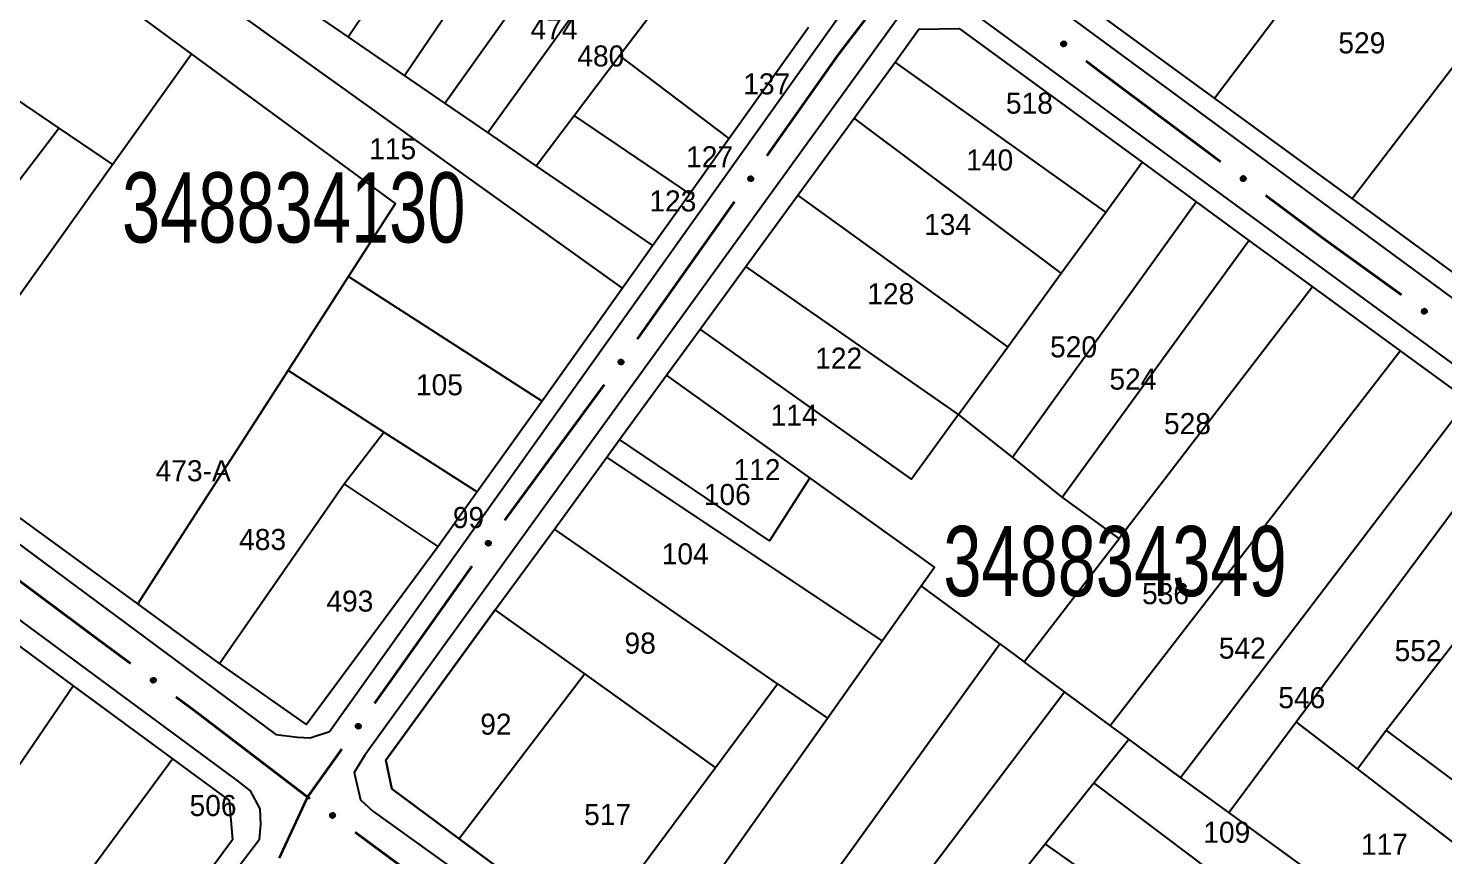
# Model space of a CAD drawing. Extents: x 199577 to 200882, y 4838726 to 4840156.
# Drawn here: x 200208.7 to 200309.6, y 4839270.8 to 4839329.8 of the extents above; entities that cross this region are included whole.
import ezdxf
from ezdxf.enums import TextEntityAlignment as Align

# ---------------------------------------------------------------- set-up
doc = ezdxf.new("R2010")
doc.units = 0
doc.header["$LTSCALE"] = 1.5
doc.header["$MEASUREMENT"] = 0
for name, color, linetype in [('CD_MALHA_LOTES', 7, 'CONTINUOUS'), ('CD_TXT_QUADRA', 2, 'CONTINUOUS'), ('RU-QUADRA', 210, 'CONTINUOUS'), ('SV-EIXO-RUA-PAV', 20, 'CONTINUOUS'), ('SV-RUA-PAVIM', 7, 'CONTINUOUS'), ('Th_NmrPorta', 1, 'CONTINUOUS')]:
    doc.layers.add(name, color=color, linetype=linetype)
doc.styles.add('ARIAL', font='ARIAL.SHX')

msp = doc.modelspace()

# ---------------------------------------------------------------- linework, layer by layer
at = {"layer": 'CD_MALHA_LOTES', "linetype": 'Continuous', "flags": 128}
for points in [[(200231.48, 4839329.14), (200246.19, 4839350.88)], [(200235.49, 4839326.39), (200250.15, 4839348)], [(200238.38, 4839324.41), (200253.46, 4839345.6)], [(200293.23, 4839324.78), (200278.31, 4839335.68), (200278.31, 4839338.1), (200282.92, 4839344.17)], [(200241.43, 4839322.32), (200256.58, 4839343.33)], [(200303.04, 4839317.62), (200322.72, 4839343.37)], [(200251.03, 4839311.23), (200215.99, 4839336.35)], [(200250.83, 4839327.81), (200256.55, 4839335.35)], [(200220.31, 4839327.93), (200213.72, 4839332.8)], [(200231.48, 4839329.14), (200227.66, 4839331.75)], [(200293.23, 4839324.78), (200298.38, 4839331.6)], [(200264.29, 4839329.8), (200258.64, 4839321.89)], [(200270.46, 4839327.35), (200272.16, 4839329.68), (200275.02, 4839329.73), (200288.06, 4839320.21)], [(200235.49, 4839326.39), (200231.48, 4839329.14)], [(200214.69, 4839320.06), (200220.31, 4839327.93)], [(200231.5, 4839312.06), (200234.85, 4839317.26), (200220.31, 4839327.93)], [(200247.6, 4839323.55), (200250.83, 4839327.81)], [(200258.64, 4839321.89), (200250.83, 4839327.81)], [(200267.54, 4839323.35), (200270.46, 4839327.35)], [(200285.47, 4839316.66), (200270.46, 4839327.35)], [(200206.61, 4839325.52), (200210.87, 4839322.64)], [(200238.38, 4839324.41), (200235.49, 4839326.39)], [(200303.04, 4839317.62), (200293.23, 4839324.78)], [(200241.43, 4839322.32), (200238.38, 4839324.41)], [(200244.88, 4839319.95), (200247.6, 4839323.55)], [(200255.84, 4839317.96), (200247.6, 4839323.55)], [(200196.25, 4839303.48), (200210.87, 4839322.64)], [(200210.87, 4839322.64), (200214.69, 4839320.06)], [(200263.54, 4839317.86), (200267.54, 4839323.35)], [(200282.29, 4839312.3), (200267.54, 4839323.35)], [(200244.88, 4839319.95), (200241.43, 4839322.32)], [(200258.64, 4839321.89), (200255.84, 4839317.96)], [(200200.6, 4839300.31), (200214.69, 4839320.06)], [(200253.2, 4839314.27), (200244.88, 4839319.95)], [(200285.47, 4839316.66), (200288.06, 4839320.21)], [(200288.06, 4839320.21), (200291.93, 4839317.38)], [(200255.84, 4839317.96), (200253.2, 4839314.27)], [(200259.82, 4839312.78), (200263.54, 4839317.86)], [(200278.49, 4839307.06), (200263.54, 4839317.86)], [(200316.28, 4839307.94), (200303.04, 4839317.62)], [(200278.82, 4839299.21), (200291.93, 4839317.38)], [(200282.29, 4839312.3), (200285.47, 4839316.66)], [(200291.93, 4839317.38), (200295.68, 4839314.64)], [(200282.37, 4839296.36), (200295.68, 4839314.64)], [(200295.68, 4839314.64), (200300.21, 4839311.33)], [(200253.2, 4839314.27), (200251.03, 4839311.23)], [(200256.58, 4839308.33), (200259.82, 4839312.78)], [(200274.98, 4839302.25), (200259.82, 4839312.78)], [(200227.2, 4839305.38), (200231.5, 4839312.06)], [(200231.5, 4839312.06), (200245.3, 4839303.2)], [(200278.49, 4839307.06), (200282.29, 4839312.3)], [(200251.03, 4839311.23), (200245.3, 4839303.2)], [(200300.21, 4839311.33), (200286.43, 4839293.41)], [(200300.21, 4839311.33), (200306.45, 4839306.78)], [(200254.18, 4839305.04), (200256.58, 4839308.33)], [(200274.98, 4839302.25), (200271.62, 4839297.63), (200256.58, 4839308.33)], [(200274.98, 4839302.25), (200278.49, 4839307.06)], [(200285.79, 4839280.08), (200306.45, 4839306.78)], [(200306.45, 4839306.78), (200311.27, 4839303.26)], [(200216.49, 4839288.75), (200227.2, 4839305.38)], [(200234.02, 4839300.99), (200227.2, 4839305.38)], [(200250.83, 4839300.45), (200254.18, 4839305.04)], [(200264.39, 4839297.73), (200254.18, 4839305.04)], [(200245.3, 4839303.2), (200240.67, 4839296.72)], [(200290.81, 4839276.37), (200311.27, 4839303.26)], [(200278.82, 4839299.21), (200274.98, 4839302.25)], [(200216.49, 4839288.75), (200200.6, 4839300.31)], [(200231.19, 4839297.3), (200234.02, 4839300.99)], [(200234.02, 4839300.99), (200240.67, 4839296.72)], [(200249.92, 4839299.21), (200250.83, 4839300.45)], [(200264.39, 4839297.73), (200261.5, 4839293.23), (200250.83, 4839300.45)], [(200299.05, 4839280.35), (200314.38, 4839300.99)], [(200246.18, 4839294.08), (200249.92, 4839299.21)], [(200269.55, 4839286.12), (200249.92, 4839299.21)], [(200282.37, 4839296.36), (200278.82, 4839299.21)], [(200222.31, 4839284.51), (200231.19, 4839297.3)], [(200237.9, 4839292.83), (200231.19, 4839297.3)], [(200272.33, 4839290.04), (200273.27, 4839291.37), (200264.39, 4839297.73)], [(200305.45, 4839279.75), (200319.22, 4839297.45)], [(200240.67, 4839296.72), (200237.9, 4839292.83)], [(200286.43, 4839293.41), (200282.37, 4839296.36)], [(200241.97, 4839288.32), (200246.18, 4839294.08)], [(200262.09, 4839283.06), (200246.18, 4839294.08)], [(200279.67, 4839284.61), (200286.43, 4839293.41)], [(200237.9, 4839292.83), (200228.51, 4839280.16), (200222.31, 4839284.51)], [(200202.5, 4839289.81), (200211.89, 4839282.91)], [(200269.55, 4839286.12), (200272.33, 4839290.04)], [(200277.92, 4839285.9), (200272.33, 4839290.04)], [(200222.31, 4839284.51), (200216.49, 4839288.75)], [(200241.97, 4839288.32), (200234.16, 4839277.61), (200234.6, 4839275.57), (200239.4, 4839272.02)], [(200248.34, 4839283.76), (200241.97, 4839288.32)], [(200258, 4839258.26), (200277.92, 4839285.9)], [(200265.64, 4839280.61), (200269.55, 4839286.12)], [(200277.92, 4839285.9), (200279.67, 4839284.61)], [(200282.54, 4839282.48), (200279.67, 4839284.61)], [(200248.34, 4839283.76), (200239.4, 4839272.02)], [(200257.66, 4839277.09), (200248.34, 4839283.76)], [(200192.31, 4839254.24), (200211.89, 4839282.91)], [(200211.89, 4839282.91), (200218.97, 4839277.71)], [(200257.66, 4839277.09), (200262.09, 4839283.06)], [(200261.99, 4839255.31), (200282.54, 4839282.48)], [(200262.09, 4839283.06), (200265.64, 4839280.61)], [(200285.79, 4839280.08), (200282.54, 4839282.48)], [(200252.62, 4839262.24), (200265.64, 4839280.61)], [(200287.11, 4839279.11), (200285.79, 4839280.08)], [(200294.24, 4839273.88), (200299.05, 4839280.35)], [(200303.42, 4839276.99), (200299.05, 4839280.35)], [(200284.62, 4839275.99), (200287.11, 4839279.11)], [(200290.81, 4839276.37), (200287.11, 4839279.11)], [(200303.42, 4839276.99), (200305.45, 4839279.75)], [(200311.68, 4839277.59), (200310.43, 4839276.06), (200305.45, 4839279.75)], [(200212.95, 4839269.56), (200218.97, 4839277.71)], [(200218.97, 4839277.71), (200223, 4839274.74), (200223.23, 4839271.94), (200218.52, 4839265.53)], [(200248.76, 4839265.1), (200257.66, 4839277.09)], [(200294.24, 4839273.88), (200290.81, 4839276.37)], [(200316.79, 4839266.71), (200303.42, 4839276.99)], [(200281.16, 4839271.66), (200284.62, 4839275.99)], [(200309.41, 4839257.33), (200284.62, 4839275.99)], [(200312.19, 4839260.86), (200294.24, 4839273.88)], [(200239.4, 4839272.02), (200248.76, 4839265.1)], [(200265.81, 4839252.48), (200281.16, 4839271.66)], [(200285.11, 4839268.87), (200281.16, 4839271.66)]]:
    msp.add_lwpolyline(points, dxfattribs=at)
at = {"layer": 'RU-QUADRA', "linetype": 'Continuous', "flags": 128}
for points in [[(200316.28, 4839307.94), (200303.04, 4839317.62), (200293.23, 4839324.78), (200278.31, 4839335.68), (200278.31, 4839338.1), (200282.92, 4839344.17), (200285.93, 4839348.14), (200290.08, 4839353.6), (200292.83, 4839357.23), (200295.64, 4839360.93), (200298.38, 4839364.53), (200301.22, 4839368.28), (200304.27, 4839372.29), (200319, 4839391.7)], [(200264.29, 4839329.8), (200258.64, 4839321.89), (200255.84, 4839317.96), (200253.2, 4839314.27), (200251.03, 4839311.23), (200245.3, 4839303.2), (200240.67, 4839296.72), (200237.9, 4839292.83), (200228.51, 4839280.16), (200222.31, 4839284.51), (200216.49, 4839288.75), (200200.6, 4839300.31)], [(200248.76, 4839265.1), (200239.4, 4839272.02), (200234.6, 4839275.57), (200234.16, 4839277.61), (200241.97, 4839288.32), (200246.18, 4839294.08), (200249.92, 4839299.21), (200250.83, 4839300.45), (200254.18, 4839305.04), (200256.58, 4839308.33), (200259.82, 4839312.78), (200263.54, 4839317.86), (200267.54, 4839323.35), (200270.46, 4839327.35), (200272.16, 4839329.68), (200275.02, 4839329.73), (200288.06, 4839320.21), (200291.93, 4839317.38), (200295.68, 4839314.64), (200300.21, 4839311.33), (200306.45, 4839306.78), (200311.27, 4839303.26)], [(200202.5, 4839289.81), (200211.89, 4839282.91), (200218.97, 4839277.71), (200223, 4839274.74), (200223.23, 4839271.94), (200218.52, 4839265.53), (200215.11, 4839260.89), (200203.8, 4839245.51)]]:
    msp.add_lwpolyline(points, dxfattribs=at)
at = {"layer": 'SV-EIXO-RUA-PAV', "const_width": 0.18}
for points in [[(200268.349382, 4839330.397369), (200266.52306, 4839328.017337)], [(200266.41, 4839327.87), (200261.32485, 4839320.670498)], [(200266.52306, 4839328.017337), (200266.41, 4839327.87)], [(200284.99, 4839326.72), (200284.060507, 4839327.430789)], [(200285.654954, 4839326.223473), (200284.99, 4839326.72)], [(200293.667596, 4839320.240366), (200285.654954, 4839326.223473)], [(200259.017163, 4839317.4033), (200258.81, 4839317.11)], [(200300.94, 4839314.81), (200296.872653, 4839317.847123)], [(200258.81, 4839317.11), (200252.085496, 4839307.607792)], [(200301.689148, 4839314.269396), (200300.94, 4839314.81)], [(200306.554599, 4839310.758358), (200301.689148, 4839314.269396)], [(200249.739686, 4839304.368051), (200242.631772, 4839294.699672)], [(200206.357667, 4839291.657409), (200212.771385, 4839286.875753)], [(200240.310554, 4839291.442144), (200235.10183, 4839284.102579)], [(200212.771385, 4839286.875753), (200213.49, 4839286.34)], [(200213.49, 4839286.34), (200215.987279, 4839284.497107)], [(200235.10183, 4839284.102579), (200234.66, 4839283.48)], [(200234.66, 4839283.48), (200233.359207, 4839281.660604)], [(200219.205783, 4839282.121979), (200220.010409, 4839281.528197)], [(200220.010409, 4839281.528197), (200220.55, 4839281.13)], [(200220.55, 4839281.13), (200227.964536, 4839275.467655)], [(200231.032804, 4839278.406706), (200228.706402, 4839275.152809)], [(200228.59, 4839274.99), (200226.570693, 4839270.63557)], [(200227.964536, 4839275.467655), (200228.59, 4839274.99)], [(200228.706402, 4839275.152809), (200228.59, 4839274.99)], [(200228.59, 4839274.99), (200228.761291, 4839274.863386)], [(200231.977931, 4839272.485735), (200238.411212, 4839267.730432)]]:
    msp.add_lwpolyline(points, dxfattribs=at)
at = {"layer": 'SV-EIXO-RUA-PAV'}
for points in [[(200282.519057, 4839328.470967), (200282.470674, 4839328.463817), (200282.427629, 4839328.467565), (200282.392627, 4839328.481025), (200282.364799, 4839328.500984), (200282.338628, 4839328.524609), (200282.317498, 4839328.55425), (200282.301334, 4839328.592343), (200282.293821, 4839328.640827), (200282.300559, 4839328.68467), (200282.311918, 4839328.719691), (200282.33106, 4839328.749908), (200282.354437, 4839328.774946), (200282.385952, 4839328.795877), (200282.424715, 4839328.811881), (200282.473651, 4839328.818256), (200282.515825, 4839328.814292), (200282.549339, 4839328.800384), (200282.579594, 4839328.780948), (200282.606023, 4839328.756508), (200282.626597, 4839328.727293), (200282.642641, 4839328.688235), (200282.648293, 4839328.639852), (200282.644819, 4839328.597743), (200282.631386, 4839328.564043), (200282.61158, 4839328.534687), (200282.588203, 4839328.50815), (200282.559292, 4839328.485669), (200282.519057, 4839328.470967)], [(200260.343813, 4839319.090749), (200260.352791, 4839319.042672), (200260.350676, 4839318.999516), (200260.338552, 4839318.964029), (200260.319661, 4839318.935465), (200260.297044, 4839318.908418), (200260.268225, 4839318.88618), (200260.230772, 4839318.868584), (200260.182607, 4839318.85924), (200260.13854, 4839318.864312), (200260.103114, 4839318.874337), (200260.072194, 4839318.89232), (200260.046288, 4839318.914731), (200260.024178, 4839318.945431), (200260.006717, 4839318.98356), (200259.998493, 4839319.032219), (200260.000856, 4839319.074514), (200260.013485, 4839319.10853), (200260.03176, 4839319.1395), (200260.055182, 4839319.166836), (200260.083597, 4839319.188502), (200260.122019, 4839319.206014), (200260.170153, 4839319.213495), (200260.212363, 4839319.211619), (200260.246548, 4839319.199471), (200260.276633, 4839319.180792), (200260.304037, 4839319.158437), (200260.327597, 4839319.130398), (200260.343813, 4839319.090749)], [(200295.319388, 4839318.869575), (200295.27109, 4839318.861871), (200295.228005, 4839318.865126), (200295.192852, 4839318.878184), (200295.164796, 4839318.897823), (200295.138357, 4839318.921147), (200295.116889, 4839318.950544), (200295.100289, 4839318.988449), (200295.092221, 4839319.036844), (200295.098456, 4839319.080761), (200295.109414, 4839319.11591), (200295.128208, 4839319.146344), (200295.151296, 4839319.171649), (200295.18257, 4839319.192939), (200295.221147, 4839319.209386), (200295.270006, 4839319.216322), (200295.312224, 4839319.212841), (200295.345894, 4839319.199318), (200295.376371, 4839319.18023), (200295.403078, 4839319.156094), (200295.423985, 4839319.127116), (200295.440475, 4839319.088245), (200295.446681, 4839319.03993), (200295.44369, 4839318.997784), (200295.430643, 4839318.963932), (200295.411176, 4839318.934351), (200295.388104, 4839318.907548), (200295.359452, 4839318.884738), (200295.319388, 4839318.869575)], [(200308.228512, 4839309.414669), (200308.180346, 4839309.406179), (200308.137214, 4839309.408732), (200308.101852, 4839309.421215), (200308.07348, 4839309.440394), (200308.046664, 4839309.463284), (200308.02472, 4839309.492327), (200308.007504, 4839309.529957), (200307.998649, 4839309.578214), (200308.004167, 4839309.622227), (200308.014551, 4839309.65755), (200308.032846, 4839309.688286), (200308.055519, 4839309.713964), (200308.086441, 4839309.735761), (200308.124746, 4839309.752835), (200308.173486, 4839309.760565), (200308.215754, 4839309.757773), (200308.249641, 4839309.7448), (200308.280424, 4839309.726212), (200308.307521, 4839309.702514), (200308.328898, 4839309.673881), (200308.346019, 4839309.635284), (200308.353011, 4839309.587076), (200308.350708, 4839309.544887), (200308.338214, 4839309.510827), (200308.319231, 4839309.480932), (200308.2966, 4839309.453757), (200308.268323, 4839309.430483), (200308.228512, 4839309.414669)], [(200251.098136, 4839306.030007), (200251.1062, 4839305.981768), (200251.103265, 4839305.93866), (200251.09047, 4839305.90341), (200251.07104, 4839305.875209), (200251.047914, 4839305.848596), (200251.018678, 4839305.82691), (200250.980897, 4839305.810028), (200250.932564, 4839305.8016), (200250.888601, 4839305.807508), (200250.853371, 4839305.818204), (200250.822799, 4839305.83677), (200250.797323, 4839305.85967), (200250.7758, 4839305.890783), (200250.759066, 4839305.929237), (200250.751767, 4839305.978044), (200250.754933, 4839306.020286), (200250.768205, 4839306.054056), (200250.787065, 4839306.084674), (200250.811002, 4839306.11156), (200250.839823, 4839306.132682), (200250.87857, 4839306.149462), (200250.926838, 4839306.156027), (200250.969005, 4839306.15335), (200251.002953, 4839306.140556), (200251.032679, 4839306.121309), (200251.059652, 4839306.098438), (200251.082676, 4839306.069957), (200251.098136, 4839306.030007)], [(200241.640974, 4839293.126622), (200241.649844, 4839293.078524), (200241.647632, 4839293.035373), (200241.635429, 4839292.999914), (200241.616475, 4839292.971391), (200241.593797, 4839292.944395), (200241.564928, 4839292.922222), (200241.527436, 4839292.90471), (200241.47925, 4839292.895473), (200241.435195, 4839292.900644), (200241.399791, 4839292.910748), (200241.368912, 4839292.9288), (200241.343055, 4839292.95127), (200241.321015, 4839292.982018), (200241.303639, 4839293.020187), (200241.295524, 4839293.068864), (200241.297982, 4839293.111153), (200241.310686, 4839293.145141), (200241.329031, 4839293.17607), (200241.352513, 4839293.203354), (200241.380977, 4839293.224956), (200241.419438, 4839293.242382), (200241.467588, 4839293.249755), (200241.509795, 4839293.247785), (200241.543952, 4839293.235561), (200241.573996, 4839293.216815), (200241.601349, 4839293.194399), (200241.624846, 4839293.166307), (200241.640974, 4839293.126622)], [(200217.546286, 4839283.483431), (200217.594539, 4839283.491408), (200217.637642, 4839283.488396), (200217.672869, 4839283.475536), (200217.701035, 4839283.456056), (200217.727605, 4839283.432881), (200217.749238, 4839283.403606), (200217.766052, 4839283.365795), (200217.774393, 4839283.317446), (200217.768405, 4839283.273495), (200217.757646, 4839283.238284), (200217.739024, 4839283.207745), (200217.716078, 4839283.18231), (200217.684926, 4839283.160844), (200217.646442, 4839283.144179), (200217.597622, 4839283.136969), (200217.555386, 4839283.140212), (200217.52164, 4839283.153545), (200217.491056, 4839283.17246), (200217.464213, 4839283.196445), (200217.443143, 4839283.225304), (200217.426434, 4839283.264082), (200217.419956, 4839283.312361), (200217.422709, 4839283.354524), (200217.435565, 4839283.388449), (200217.454865, 4839283.418139), (200217.477785, 4839283.445071), (200217.506308, 4839283.468043), (200217.546286, 4839283.483431)], [(200232.369118, 4839280.086513), (200232.37782, 4839280.038385), (200232.375457, 4839279.995242), (200232.363129, 4839279.959825), (200232.344075, 4839279.931369), (200232.321303, 4839279.904453), (200232.292357, 4839279.882381), (200232.254804, 4839279.865), (200232.206586, 4839279.855932), (200232.162549, 4839279.861258), (200232.127181, 4839279.871486), (200232.096364, 4839279.889646), (200232.070587, 4839279.912206), (200232.048655, 4839279.943032), (200232.031412, 4839279.98126), (200232.023468, 4839280.029966), (200232.026074, 4839280.072246), (200232.038897, 4839280.10619), (200232.05735, 4839280.137054), (200232.080928, 4839280.164255), (200232.109467, 4839280.185757), (200232.147989, 4839280.203048), (200232.196165, 4839280.210253), (200232.238365, 4839280.208135), (200232.272479, 4839280.195791), (200232.302457, 4839280.17694), (200232.329731, 4839280.154428), (200232.35313, 4839280.126255), (200232.369118, 4839280.086513)], [(200230.319502, 4839273.848489), (200230.367762, 4839273.856427), (200230.410862, 4839273.853381), (200230.446079, 4839273.840494), (200230.474229, 4839273.820992), (200230.500782, 4839273.797796), (200230.522392, 4839273.768504), (200230.539176, 4839273.73068), (200230.547479, 4839273.682325), (200230.541457, 4839273.638378), (200230.53067, 4839273.603176), (200230.512024, 4839273.572651), (200230.489059, 4839273.547235), (200230.457889, 4839273.525793), (200230.419392, 4839273.509158), (200230.370567, 4839273.501986), (200230.328333, 4839273.505262), (200230.294597, 4839273.518621), (200230.264029, 4839273.537561), (200230.237205, 4839273.561566), (200230.216157, 4839273.590443), (200230.199479, 4839273.629233), (200230.193038, 4839273.677518), (200230.195824, 4839273.719678), (200230.208707, 4839273.753593), (200230.22803, 4839273.783268), (200230.250971, 4839273.810182), (200230.279512, 4839273.833132), (200230.319502, 4839273.848489)]]:
    msp.add_lwpolyline(points, close=True, dxfattribs=at)
for points in [[(200282.559292, 4839328.485669), (200282.293821, 4839328.640827)], [(200282.588203, 4839328.50815), (200282.300559, 4839328.68467)], [(200282.570076, 4839328.499895), (200282.300563, 4839328.659614)], [(200282.519057, 4839328.470967), (200282.301334, 4839328.592343)], [(200282.539599, 4839328.480257), (200282.301519, 4839328.615938)], [(200282.596218, 4839328.522849), (200282.309107, 4839328.697742)], [(200282.61158, 4839328.534687), (200282.311918, 4839328.719691)], [(200282.492544, 4839328.468143), (200282.315547, 4839328.569139)], [(200282.470674, 4839328.463817), (200282.317498, 4839328.55425)], [(200282.619682, 4839328.551286), (200282.324473, 4839328.735807)], [(200282.631386, 4839328.564043), (200282.33106, 4839328.749908)], [(200282.446127, 4839328.465847), (200282.335695, 4839328.534836)], [(200282.427629, 4839328.467565), (200282.338628, 4839328.524609)], [(200282.635813, 4839328.583612), (200282.34545, 4839328.760992)], [(200282.644819, 4839328.597743), (200282.354437, 4839328.774946)], [(200282.645441, 4839328.620912), (200282.374588, 4839328.783372)], [(200282.648293, 4839328.639852), (200282.385952, 4839328.795877)], [(200282.641487, 4839328.665161), (200282.408062, 4839328.802436)], [(200282.642641, 4839328.688235), (200282.424715, 4839328.811881)], [(200282.628799, 4839328.709219), (200282.455627, 4839328.810725)], [(200282.626597, 4839328.727293), (200282.473651, 4839328.818256)], [(200282.612477, 4839328.744032), (200282.500132, 4839328.812765)], [(200282.606023, 4839328.756508), (200282.515825, 4839328.814292)], [(200260.083597, 4839319.188502), (200259.998493, 4839319.032219)], [(200260.055182, 4839319.166836), (200260.000856, 4839319.074514)], [(200260.067404, 4839319.173757), (200260.002976, 4839319.058889)], [(200260.101574, 4839319.191387), (200260.006701, 4839319.014494)], [(200260.122019, 4839319.206014), (200260.006717, 4839318.98356)], [(200260.14512, 4839319.205735), (200260.016786, 4839318.967277)], [(200260.170153, 4839319.213495), (200260.024178, 4839318.945431)], [(200260.189188, 4839319.211362), (200260.037105, 4839318.934549)], [(200260.212363, 4839319.211619), (200260.046288, 4839318.914731)], [(200260.226825, 4839319.203154), (200260.060572, 4839318.90628)], [(200260.246548, 4839319.199471), (200260.072194, 4839318.89232)], [(200260.259739, 4839319.188259), (200260.086534, 4839318.886272)], [(200260.276633, 4839319.180792), (200260.103114, 4839318.874337)], [(200260.289045, 4839319.165889), (200260.125153, 4839318.872359)], [(200260.304037, 4839319.158437), (200260.13854, 4839318.864312)], [(200260.312972, 4839319.140636), (200260.163578, 4839318.865266)], [(200260.327597, 4839319.130398), (200260.182607, 4839318.85924)], [(200260.333751, 4839319.110925), (200260.207186, 4839318.867876)], [(200260.343813, 4839319.090749), (200260.230772, 4839318.868584)], [(200260.347639, 4839319.064362), (200260.253421, 4839318.883666)], [(200260.352791, 4839319.042672), (200260.268225, 4839318.88618)], [(200260.351691, 4839319.018065), (200260.286936, 4839318.905099)], [(200260.350676, 4839318.999516), (200260.297044, 4839318.908418)], [(200295.359452, 4839318.884738), (200295.092221, 4839319.036844)], [(200295.388104, 4839318.907548), (200295.098456, 4839319.080761)], [(200295.370073, 4839318.899086), (200295.098748, 4839319.055707)], [(200295.339822, 4839318.8791), (200295.100204, 4839319.012045)], [(200295.319388, 4839318.869575), (200295.100289, 4839318.988449)], [(200295.39595, 4839318.922338), (200295.106854, 4839319.093931)], [(200295.411176, 4839318.934351), (200295.109414, 4839319.11591)], [(200295.292909, 4839318.866448), (200295.114767, 4839318.965409)], [(200295.27109, 4839318.861871), (200295.116889, 4839318.950544)], [(200295.419086, 4839318.951041), (200295.121783, 4839319.132169)], [(200295.430643, 4839318.963932), (200295.128208, 4839319.146344)], [(200295.246522, 4839318.863621), (200295.135306, 4839318.931339)], [(200295.228005, 4839318.865126), (200295.138357, 4839318.921147)], [(200295.434846, 4839318.98355), (200295.14247, 4839319.157593)], [(200295.44369, 4839318.997784), (200295.151296, 4839319.171649)], [(200295.444046, 4839319.020958), (200295.17135, 4839319.180305)], [(200295.446681, 4839319.03993), (200295.18257, 4839319.192939)], [(200295.439586, 4839319.065159), (200295.204604, 4839319.199751)], [(200295.440475, 4839319.088245), (200295.221147, 4839319.209386)], [(200295.426394, 4839319.109069), (200295.252071, 4839319.208584)], [(200295.423985, 4839319.127116), (200295.270006, 4839319.216322)], [(200295.409674, 4839319.143693), (200295.296549, 4839319.211134)], [(200295.403078, 4839319.156094), (200295.312224, 4839319.212841)], [(200308.268323, 4839309.430483), (200307.998649, 4839309.578214)], [(200308.2966, 4839309.453757), (200308.004167, 4839309.622227)], [(200308.278709, 4839309.445003), (200308.004867, 4839309.597181)], [(200308.248788, 4839309.424526), (200308.007035, 4839309.553549)], [(200308.228512, 4839309.414669), (200308.007504, 4839309.529957)], [(200308.304203, 4839309.468673), (200308.01235, 4839309.635532)], [(200308.319231, 4839309.480932), (200308.014551, 4839309.65755)], [(200308.202088, 4839309.411111), (200308.022356, 4839309.507156)], [(200308.180346, 4839309.406179), (200308.02472, 4839309.492327)], [(200308.326869, 4839309.49775), (200308.026654, 4839309.674008)], [(200308.338214, 4839309.510827), (200308.032846, 4839309.688286)], [(200308.155752, 4839309.407528), (200308.043448, 4839309.473426)], [(200308.137214, 4839309.408732), (200308.046664, 4839309.463284)], [(200308.342097, 4839309.530511), (200308.046924, 4839309.699766)], [(200308.350708, 4839309.544887), (200308.055519, 4839309.713964)], [(200308.350686, 4839309.568064), (200308.07543, 4839309.722945)], [(200308.353011, 4839309.587076), (200308.086441, 4839309.735761)], [(200308.345506, 4839309.612186), (200308.108362, 4839309.742931)], [(200308.346019, 4839309.635284), (200308.124746, 4839309.752835)], [(200308.3316, 4839309.655875), (200308.155678, 4839309.752537)], [(200308.328898, 4839309.673881), (200308.173486, 4839309.760565)], [(200308.314318, 4839309.690222), (200308.200109, 4839309.755811)], [(200308.307521, 4839309.702514), (200308.215754, 4839309.757773)], [(200250.839823, 4839306.132682), (200250.751767, 4839305.978044)], [(200250.811002, 4839306.11156), (200250.754933, 4839306.020286)], [(200250.823354, 4839306.118248), (200250.756756, 4839306.004624)], [(200250.87857, 4839306.149462), (200250.759066, 4839305.929237)], [(200250.857852, 4839306.135226), (200250.759638, 4839305.960166)], [(200250.901662, 4839306.148745), (200250.768824, 4839305.912766)], [(200250.926838, 4839306.156027), (200250.7758, 4839305.890783)], [(200250.945829, 4839306.153533), (200250.788518, 4839305.879659)], [(200250.969005, 4839306.15335), (200250.797323, 4839305.85967)], [(200250.983304, 4839306.144612), (200250.811444, 4839305.850949)], [(200251.002953, 4839306.140556), (200250.822799, 4839305.83677)], [(200251.015929, 4839306.129095), (200250.837021, 4839305.830451)], [(200251.032679, 4839306.121309), (200250.853371, 4839305.818204)], [(200251.044805, 4839306.106173), (200250.87537, 4839305.815807)], [(200251.059652, 4839306.098438), (200250.888601, 4839305.807508)], [(200251.068248, 4839306.08047), (200250.913653, 4839305.807986)], [(200251.082676, 4839306.069957), (200250.932564, 4839305.8016)], [(200251.088459, 4839306.05037), (200250.957302, 4839305.809768)], [(200251.098136, 4839306.030007), (200250.980897, 4839305.810028)], [(200251.101461, 4839306.003552), (200251.003829, 4839305.824677)], [(200251.1062, 4839305.981768), (200251.018678, 4839305.82691)], [(200251.104633, 4839305.957187), (200251.037745, 4839305.84547)], [(200251.103265, 4839305.93866), (200251.047914, 4839305.848596)], [(200241.380977, 4839293.224956), (200241.295524, 4839293.068864)], [(200241.352513, 4839293.203354), (200241.297982, 4839293.111153)], [(200241.364752, 4839293.210248), (200241.300067, 4839293.095524)], [(200241.419438, 4839293.242382), (200241.303639, 4839293.020187)], [(200241.398961, 4839293.227801), (200241.303692, 4839293.051121)], [(200241.442538, 4839293.242052), (200241.313671, 4839293.003881)], [(200241.467588, 4839293.249755), (200241.321015, 4839292.982018)], [(200241.486619, 4839293.24758), (200241.333917, 4839292.971108)], [(200241.509795, 4839293.247785), (200241.343055, 4839292.95127)], [(200241.524238, 4839293.239288), (200241.357321, 4839292.942786)], [(200241.543952, 4839293.235561), (200241.368912, 4839292.9288)], [(200241.557119, 4839293.224319), (200241.383238, 4839292.92272)], [(200241.573996, 4839293.216815), (200241.399791, 4839292.910748)], [(200241.586374, 4839293.201884), (200241.421826, 4839292.908721)], [(200241.601349, 4839293.194399), (200241.435195, 4839292.900644)], [(200241.610245, 4839293.176577), (200241.460235, 4839292.901542)], [(200241.624846, 4839293.166307), (200241.47925, 4839292.895473)], [(200241.630957, 4839293.146819), (200241.503849, 4839292.904054)], [(200241.640974, 4839293.126622), (200241.527436, 4839292.90471)], [(200241.644741, 4839293.100226), (200241.550119, 4839292.919741)], [(200241.649844, 4839293.078524), (200241.564928, 4839292.922222)], [(200241.648689, 4839293.05392), (200241.583682, 4839292.941099)], [(200241.647632, 4839293.035373), (200241.593797, 4839292.944395)], [(200217.419956, 4839283.312361), (200217.684926, 4839283.160844)], [(200217.422484, 4839283.331348), (200217.696074, 4839283.173541)], [(200217.422709, 4839283.354524), (200217.716078, 4839283.18231)], [(200217.426434, 4839283.264082), (200217.646442, 4839283.144179)], [(200217.427193, 4839283.287173), (200217.662931, 4839283.153908)], [(200217.431473, 4839283.368807), (200217.724825, 4839283.196416)], [(200217.435565, 4839283.388449), (200217.739024, 4839283.207745)], [(200217.440632, 4839283.243338), (200217.615514, 4839283.144807)], [(200217.443143, 4839283.225304), (200217.597622, 4839283.136969)], [(200217.447049, 4839283.401404), (200217.745369, 4839283.221956)], [(200217.454865, 4839283.418139), (200217.757646, 4839283.238284)], [(200217.457548, 4839283.208809), (200217.571051, 4839283.142006)], [(200217.464213, 4839283.196445), (200217.555386, 4839283.140212)], [(200217.470023, 4839283.430238), (200217.760082, 4839283.260278)], [(200217.477785, 4839283.445071), (200217.768405, 4839283.273495)], [(200217.495768, 4839283.453635), (200217.767973, 4839283.298547)], [(200217.506308, 4839283.468043), (200217.774393, 4839283.317446)], [(200217.525905, 4839283.473791), (200217.76627, 4839283.3422)], [(200217.546286, 4839283.483431), (200217.766052, 4839283.365795)], [(200217.572746, 4839283.486708), (200217.751445, 4839283.388753)], [(200217.594539, 4839283.491408), (200217.749238, 4839283.403606)], [(200217.619118, 4839283.489797), (200217.730713, 4839283.422706)], [(200217.637642, 4839283.488396), (200217.727605, 4839283.432881)], [(200232.109467, 4839280.185757), (200232.023468, 4839280.029966)], [(200232.080928, 4839280.164255), (200232.026074, 4839280.072246)], [(200232.093191, 4839280.171106), (200232.028104, 4839280.05661)], [(200232.147989, 4839280.203048), (200232.031412, 4839279.98126)], [(200232.127461, 4839280.188539), (200232.031574, 4839280.012194)], [(200232.171088, 4839280.202637), (200232.041388, 4839279.96492)], [(200232.196165, 4839280.210253), (200232.048655, 4839279.943032)], [(200232.215188, 4839280.208011), (200232.061518, 4839279.932076)], [(200232.238365, 4839280.208135), (200232.070587, 4839279.912206)], [(200232.252778, 4839280.199587), (200232.084823, 4839279.903672)], [(200232.272479, 4839280.195791), (200232.096364, 4839279.889646)], [(200232.285606, 4839280.184503), (200232.11067, 4839279.883516)], [(200232.302457, 4839280.17694), (200232.127181, 4839279.871486)], [(200232.314782, 4839280.161966), (200232.149209, 4839279.869381)], [(200232.329731, 4839280.154428), (200232.162549, 4839279.861258)], [(200232.338564, 4839280.136576), (200232.187592, 4839279.862068)], [(200232.35313, 4839280.126255), (200232.206586, 4839279.855932)], [(200232.359172, 4839280.106746), (200232.231214, 4839279.864427)], [(200232.369118, 4839280.086513), (200232.254804, 4839279.865)], [(200232.372793, 4839280.060105), (200232.277539, 4839279.879952)], [(200232.37782, 4839280.038385), (200232.292357, 4839279.882381)], [(200232.376579, 4839280.013785), (200232.311176, 4839279.901192)], [(200232.375457, 4839279.995242), (200232.321303, 4839279.904453)], [(200230.193038, 4839273.677518), (200230.457889, 4839273.525793)], [(200230.195581, 4839273.696502), (200230.469047, 4839273.538481)], [(200230.195824, 4839273.719678), (200230.489059, 4839273.547235)], [(200230.199479, 4839273.629233), (200230.419392, 4839273.509158)], [(200230.200255, 4839273.652323), (200230.435889, 4839273.518874)], [(200230.204599, 4839273.733954), (200230.497817, 4839273.561333)], [(200230.208707, 4839273.753593), (200230.512024, 4839273.572651)], [(200230.213661, 4839273.608478), (200230.388465, 4839273.50981)], [(200230.216157, 4839273.590443), (200230.370567, 4839273.501986)], [(200230.220201, 4839273.766539), (200230.51838, 4839273.586857)], [(200230.22803, 4839273.783268), (200230.53067, 4839273.603176)], [(200230.230549, 4839273.573936), (200230.344, 4839273.507044)], [(200230.237205, 4839273.561566), (200230.328333, 4839273.505262)], [(200230.243198, 4839273.795355), (200230.533123, 4839273.625168)], [(200230.250971, 4839273.810182), (200230.541457, 4839273.638378)], [(200230.268961, 4839273.818732), (200230.541044, 4839273.66343)], [(200230.279512, 4839273.833132), (200230.547479, 4839273.682325)], [(200230.299114, 4839273.838864), (200230.539375, 4839273.707084)], [(200230.319502, 4839273.848489), (200230.539176, 4839273.73068)], [(200230.345965, 4839273.851745), (200230.524587, 4839273.753649)], [(200230.367762, 4839273.856427), (200230.522392, 4839273.768504)], [(200230.392339, 4839273.854797), (200230.503882, 4839273.787619)], [(200230.410862, 4839273.853381), (200230.500782, 4839273.797796)]]:
    msp.add_lwpolyline(points, dxfattribs=at)
at = {"layer": 'SV-RUA-PAVIM', "linetype": 'Continuous'}
for points in [[(200321.78, 4839391.26, 11.28), (200319.92, 4839393.14, 11.3), (200318.92, 4839393.47, 11.3), (200317.94, 4839393.03, 11.3), (200277.74, 4839339.51, 9.86), (200277.41, 4839338.68, 9.88), (200277.26, 4839337.77, 9.88), (200277.28, 4839335.39, 9.88), (200277.69, 4839334.54, 9.88), (200278.99, 4839333.47, 9.88), (200336.13, 4839291.45, 7.82), (200337.24, 4839291.25, 7.82), (200338.11, 4839291.4, 7.82), (200372.96, 4839334.95, 7.99), (200372.98, 4839336.92, 7.99), (200372.27, 4839339.31, 7.99)], [(200267.36, 4839331.88, 9.15), (200269.08, 4839333.99, 9.17), (200269.32, 4839335.01, 9.17), (200268.9, 4839336.53, 9.17), (200234.12, 4839361.72, 10.53), (200212.05, 4839377.7, 10.67), (200210.76, 4839378.09, 10.7), (200209.87, 4839378.14, 10.7), (200209.21, 4839377.86, 10.7), (200208.55, 4839377.08, 10.7), (200170.53, 4839321.89, 10.42), (200170.69, 4839320.9, 10.42), (200170.88, 4839319.91, 10.42), (200173.82, 4839317.81, 10.42), (200207.01, 4839293.77, 8.61), (200226.33, 4839279.44, 8.46), (200227.88, 4839279.25, 8.46), (200228.78, 4839279.21, 8.46), (200230.15, 4839279.66, 8.53)], [(200232.68, 4839277.97, 7.78), (200231.9, 4839276.73, 7.82), (200232.37, 4839274.79, 7.82), (200233.23, 4839273.99, 7.82), (200265.97, 4839250.49, 7.81), (200290.33, 4839232.24, 5.65), (200291.23, 4839232.47, 5.66), (200292.96, 4839233.51, 5.66), (200334.5, 4839286.27, 8.15), (200334.56, 4839287.34, 8.19), (200333.72, 4839288.65, 8.29), (200275.64, 4839331.14, 9.28), (200273.77, 4839331.89, 9.43), (200272.05, 4839331.56, 9.43), (200270.58, 4839330.37, 9.43)], [(200221.97, 4839267.81, 8.21), (200225.17, 4839271.99, 8.21), (200225.27, 4839273.04, 8.21), (200225.21, 4839274.16, 8.21), (200224.52, 4839275.44, 8.21), (200223.55, 4839276.18, 8.21), (200170.04, 4839315.65, 9.43), (200169.11, 4839316.13, 9.43), (200168.15, 4839316.06, 9.43), (200167.18, 4839316.01, 9.43), (200166.42, 4839315.45, 9.43), (200165.18, 4839313.76, 9.53), (200128, 4839257.5, 8.79), (200127.75, 4839256.14, 8.4), (200128, 4839254.79, 8.4), (200128.83, 4839253.78, 8.4), (200129.87, 4839252.49, 8.36), (200168.68, 4839226.15, 6.83), (200181.92, 4839216.74, 6.46), (200183.32, 4839216.34, 6.48), (200184.11, 4839216.42, 6.48), (200184.67, 4839216.77, 6.48)]]:
    msp.add_polyline3d(points, close=True, dxfattribs=at)

# ---------------------------------------------------------------- texts
at = {"layer": 'CD_TXT_QUADRA', "style": 'ARIAL', "width": 0.7}
for s, p in [('348834130', (200215.37, 4839314.49)), ('348834349', (200273.9, 4839289.3))]:
    msp.add_text(s, height=5, dxfattribs=at).set_placement(p)
at = {"layer": 'Th_NmrPorta', "color": 1}
for s, p in [('474', (200244.48679, 4839329.711219)), ('480', (200247.81679, 4839327.781219)), ('529', (200302.052189, 4839328.716034)), ('137', (200259.642039, 4839325.795582)), ('518', (200278.359166, 4839324.422502)), ('115', (200232.984523, 4839321.170008)), ('127', (200255.569166, 4839320.602502)), ('140', (200275.529166, 4839320.372502)), ('123', (200252.949166, 4839317.452502)), ('134', (200272.529166, 4839315.782502)), ('128', (200268.479166, 4839310.842502)), ('520', (200281.50679, 4839307.061219)), ('122', (200264.769166, 4839306.252502)), ('524', (200285.73679, 4839304.761219)), ('105', (200236.314523, 4839304.360008)), ('114', (200261.589166, 4839302.192502)), ('528', (200289.62679, 4839301.591219)), ('473-A', (200217.762615, 4839298.236106)), ('112', (200258.949166, 4839298.312502)), ('106', (200256.829166, 4839296.542502)), ('99', (200238.944523, 4839294.900008)), ('483', (200223.712615, 4839293.336106)), ('104', (200253.829166, 4839292.312502)), ('536', (200288.062189, 4839289.476034)), ('493', (200229.932437, 4839288.949993)), ('98', (200251.179166, 4839285.952502)), ('542', (200293.532189, 4839285.596034)), ('552', (200306.062189, 4839285.416034)), ('546', (200297.772189, 4839282.066034)), ('92', (200240.897715, 4839280.178552)), ('506', (200220.179992, 4839274.384523)), ('517', (200248.30113, 4839273.746116)), ('109', (200292.426034, 4839272.477811)), ('117', (200303.661219, 4839271.62321))]:
    msp.add_text(s, height=1.5, dxfattribs=at).set_placement(p, align=Align.MIDDLE_LEFT)

doc.saveas('drawing.dxf')
